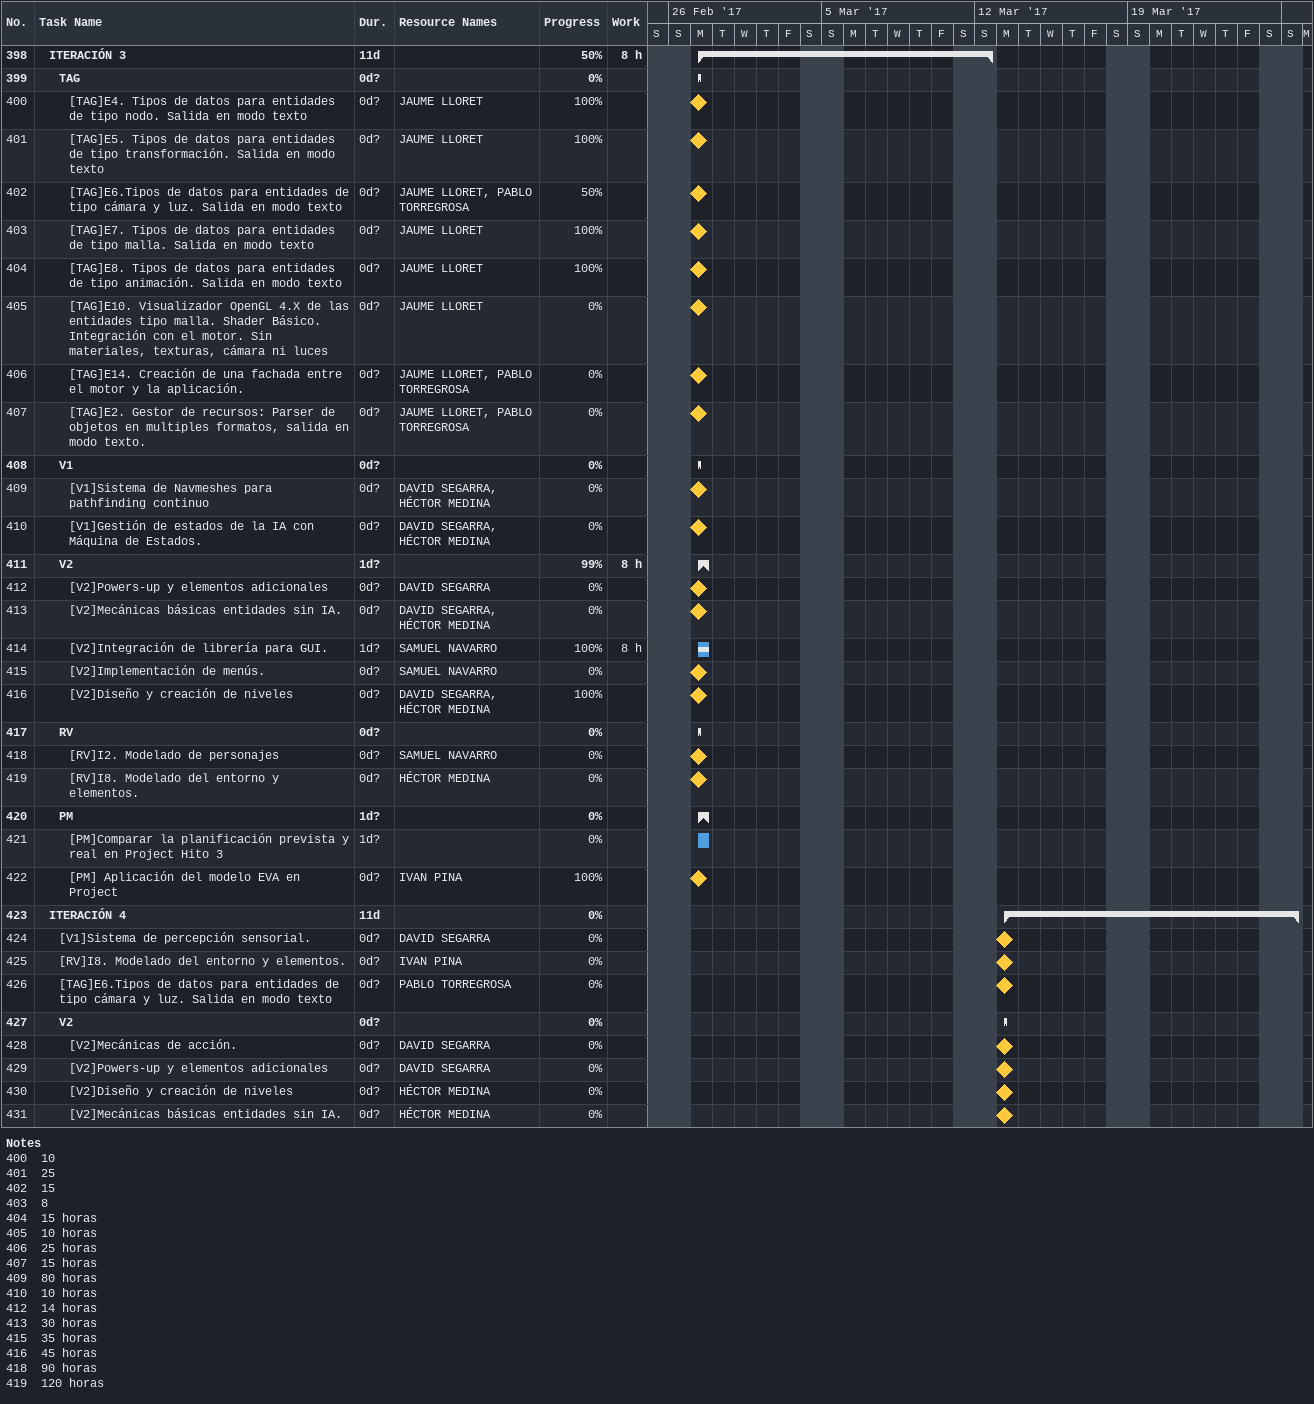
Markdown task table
| ID | Level | Task | Duration | Start | Finish | Resources | % complete | Work (h) |
|---|---|---|---|---|---|---|---|---|
| 398 | 2 | **ITERACIÓN 3** | 11d | 2017-02-27 | 2017-03-12 |  | 50 | 8 |
| 399 | 3 | **TAG** | 0d? | 2017-02-27 | 2017-02-27 |  | 0 |  |
| 400 | 4 | [TAG]E4. Tipos de datos para entidades de tipo nodo. Salida en modo texto | 0d? | 2017-02-27 | 2017-02-27 | JAUME LLORET | 100 |  |
| 401 | 4 | [TAG]E5. Tipos de datos para entidades de tipo transformación. Salida en modo texto | 0d? | 2017-02-27 | 2017-02-27 | JAUME LLORET | 100 |  |
| 402 | 4 | [TAG]E6.Tipos de datos para entidades de tipo cámara y luz. Salida en modo texto | 0d? | 2017-02-27 | 2017-02-27 | JAUME LLORET, PABLO TORREGROSA | 50 |  |
| 403 | 4 | [TAG]E7. Tipos de datos para entidades de tipo malla. Salida en modo texto | 0d? | 2017-02-27 | 2017-02-27 | JAUME LLORET | 100 |  |
| 404 | 4 | [TAG]E8. Tipos de datos para entidades de tipo animación. Salida en modo texto | 0d? | 2017-02-27 | 2017-02-27 | JAUME LLORET | 100 |  |
| 405 | 4 | [TAG]E10. Visualizador OpenGL 4.X de las entidades tipo malla. Shader Básico. Integración con el motor. Sin materiales, texturas, cámara ni luces | 0d? | 2017-02-27 | 2017-02-27 | JAUME LLORET | 0 |  |
| 406 | 4 | [TAG]E14. Creación de una fachada entre el motor y la aplicación. | 0d? | 2017-02-27 | 2017-02-27 | JAUME LLORET, PABLO TORREGROSA | 0 |  |
| 407 | 4 | [TAG]E2. Gestor de recursos: Parser de objetos en multiples formatos, salida en modo texto. | 0d? | 2017-02-27 | 2017-02-27 | JAUME LLORET, PABLO TORREGROSA | 0 |  |
| 408 | 3 | **V1** | 0d? | 2017-02-27 | 2017-02-27 |  | 0 |  |
| 409 | 4 | [V1]Sistema de Navmeshes para pathfinding continuo | 0d? | 2017-02-27 | 2017-02-27 | DAVID SEGARRA, HÉCTOR MEDINA | 0 |  |
| 410 | 4 | [V1]Gestión de estados de la IA con Máquina de Estados. | 0d? | 2017-02-27 | 2017-02-27 | DAVID SEGARRA, HÉCTOR MEDINA | 0 |  |
| 411 | 3 | **V2** | 1d? | 2017-02-27 | 2017-02-27 |  | 99 | 8 |
| 412 | 4 | [V2]Powers-up y elementos adicionales | 0d? | 2017-02-27 | 2017-02-27 | DAVID SEGARRA | 0 |  |
| 413 | 4 | [V2]Mecánicas básicas entidades sin IA. | 0d? | 2017-02-27 | 2017-02-27 | DAVID SEGARRA, HÉCTOR MEDINA | 0 |  |
| 414 | 4 | [V2]Integración de librería para GUI. | 1d? | 2017-02-27 | 2017-02-27 | SAMUEL NAVARRO | 100 | 8 |
| 415 | 4 | [V2]Implementación de menús. | 0d? | 2017-02-27 | 2017-02-27 | SAMUEL NAVARRO | 0 |  |
| 416 | 4 | [V2]Diseño y creación de niveles | 0d? | 2017-02-27 | 2017-02-27 | DAVID SEGARRA, HÉCTOR MEDINA | 100 |  |
| 417 | 3 | **RV** | 0d? | 2017-02-27 | 2017-02-27 |  | 0 |  |
| 418 | 4 | [RV]I2. Modelado de personajes | 0d? | 2017-02-27 | 2017-02-27 | SAMUEL NAVARRO | 0 |  |
| 419 | 4 | [RV]I8. Modelado del entorno y elementos. | 0d? | 2017-02-27 | 2017-02-27 | HÉCTOR MEDINA | 0 |  |
| 420 | 3 | **PM** | 1d? | 2017-02-27 | 2017-02-27 |  | 0 |  |
| 421 | 4 | [PM]Comparar la planificación prevista y real en Project Hito 3 | 1d? | 2017-02-27 | 2017-02-27 |  | 0 |  |
| 422 | 4 | [PM] Aplicación del modelo EVA en Project | 0d? | 2017-02-27 | 2017-02-27 | IVAN PINA | 100 |  |
| 423 | 2 | **ITERACIÓN 4** | 11d | 2017-03-13 | 2017-03-26 |  | 0 |  |
| 424 | 3 | [V1]Sistema de percepción sensorial. | 0d? | 2017-03-13 | 2017-03-13 | DAVID SEGARRA | 0 |  |
| 425 | 3 | [RV]I8. Modelado del entorno y elementos. | 0d? | 2017-03-13 | 2017-03-13 | IVAN PINA | 0 |  |
| 426 | 3 | [TAG]E6.Tipos de datos para entidades de tipo cámara y luz. Salida en modo texto | 0d? | 2017-03-13 | 2017-03-13 | PABLO TORREGROSA | 0 |  |
| 427 | 3 | **V2** | 0d? | 2017-03-13 | 2017-03-13 |  | 0 |  |
| 428 | 4 | [V2]Mecánicas de acción. | 0d? | 2017-03-13 | 2017-03-13 | DAVID SEGARRA | 0 |  |
| 429 | 4 | [V2]Powers-up y elementos adicionales | 0d? | 2017-03-13 | 2017-03-13 | DAVID SEGARRA | 0 |  |
| 430 | 4 | [V2]Diseño y creación de niveles | 0d? | 2017-03-13 | 2017-03-13 | HÉCTOR MEDINA | 0 |  |
| 431 | 4 | [V2]Mecánicas básicas entidades sin IA. | 0d? | 2017-03-13 | 2017-03-13 | HÉCTOR MEDINA | 0 |  |

Notes
- 400: 10
- 401: 25
- 402: 15
- 403: 8
- 404: 15 horas
- 405: 10 horas
- 406: 25 horas
- 407: 15 horas
- 409: 80 horas
- 410: 10 horas
- 412: 14 horas
- 413: 30 horas
- 415: 35 horas
- 416: 45 horas
- 418: 90 horas
- 419: 120 horas
